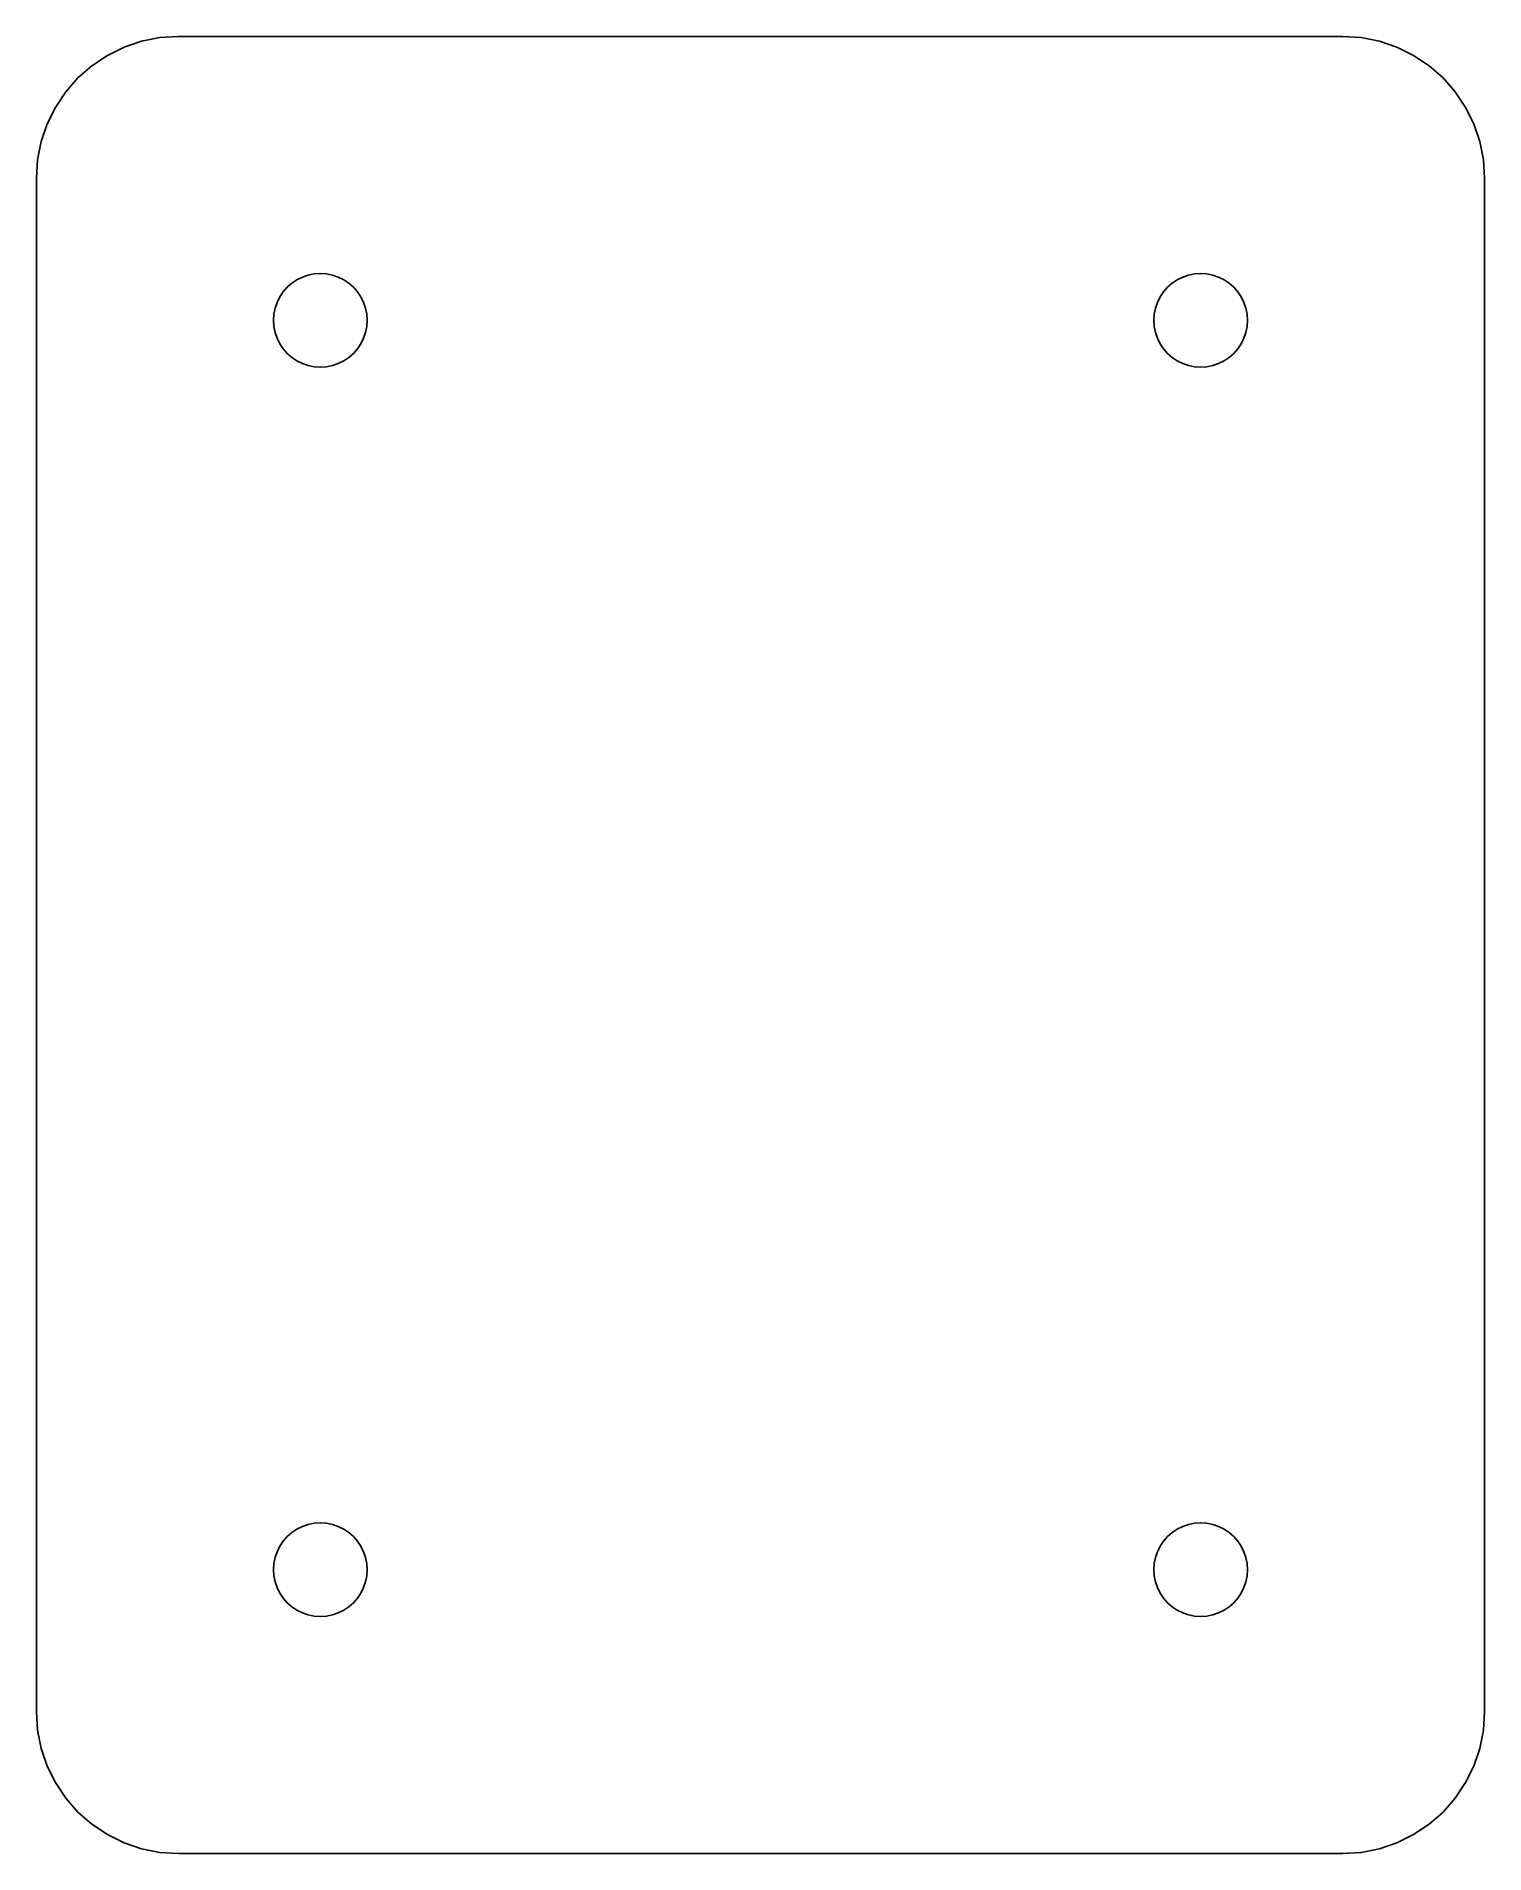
# Model space of a CAD drawing. Header units: metres. Extents: x -25.5 to 25.5, y -32 to 32.
import ezdxf

# ---------------------------------------------------------------- set-up
doc = ezdxf.new("R2010")
doc.units = ezdxf.units.M

msp = doc.modelspace()

# ---------------------------------------------------------------- linework, layer by layer
for p, q in [((-20.5, 32), (-21.1526, 31.9572)), ((20.5, 32), (-20.5, 32)), ((21.1526, 31.9572), (20.5, 32)), ((-22.4134, 31.6194), (-23, 31.3301)), ((-21.7941, 31.8296), (-22.4134, 31.6194)), ((-21.1526, 31.9572), (-21.7941, 31.8296)), ((21.7941, 31.8296), (21.1526, 31.9572)), ((22.4134, 31.6194), (21.7941, 31.8296)), ((23, 31.3301), (22.4134, 31.6194)), ((-23.5438, 30.9668), (-24.0355, 30.5355)), ((-23, 31.3301), (-23.5438, 30.9668)), ((23.5438, 30.9668), (23, 31.3301)), ((24.0355, 30.5355), (23.5438, 30.9668)), ((-24.0355, 30.5355), (-24.4668, 30.0438)), ((24.4668, 30.0438), (24.0355, 30.5355)), ((-24.8301, 29.5), (-25.1194, 28.9134)), ((-24.4668, 30.0438), (-24.8301, 29.5)), ((24.8301, 29.5), (24.4668, 30.0438)), ((25.1194, 28.9134), (24.8301, 29.5)), ((-25.1194, 28.9134), (-25.3296, 28.2941)), ((25.3296, 28.2941), (25.1194, 28.9134)), ((-25.3296, 28.2941), (-25.4572, 27.6526)), ((25.4572, 27.6526), (25.3296, 28.2941)), ((-25.4572, 27.6526), (-25.5, 27)), ((25.5, 27), (25.4572, 27.6526)), ((-25.5, 27), (-25.5, -27)), ((25.5, -27), (25.5, 27)), ((-16.809, 23.0045), (-16.6667, 23.1667)), ((-16.6667, 23.1667), (-16.5045, 23.309)), ((-16.5045, 23.309), (-16.325, 23.4289)), ((-16.325, 23.4289), (-16.1314, 23.5244)), ((-16.1314, 23.5244), (-15.927, 23.5938)), ((-15.927, 23.5938), (-15.7154, 23.6359)), ((-15.7154, 23.6359), (-15.5, 23.65)), ((-15.5, 23.65), (-15.2846, 23.6359)), ((-15.2846, 23.6359), (-15.0729, 23.5938)), ((-15.0729, 23.5938), (-14.8686, 23.5244)), ((-14.8686, 23.5244), (-14.675, 23.4289)), ((-14.675, 23.4289), (-14.4955, 23.309)), ((-14.4955, 23.309), (-14.3333, 23.1667)), ((-14.3333, 23.1667), (-14.191, 23.0045)), ((14.191, 23.0045), (14.3333, 23.1667)), ((14.3333, 23.1667), (14.4955, 23.309)), ((14.4955, 23.309), (14.675, 23.4289)), ((14.675, 23.4289), (14.8686, 23.5244)), ((14.8686, 23.5244), (15.0729, 23.5938)), ((15.0729, 23.5938), (15.2846, 23.6359)), ((15.2846, 23.6359), (15.5, 23.65)), ((15.5, 23.65), (15.7154, 23.6359)), ((15.7154, 23.6359), (15.927, 23.5938)), ((15.927, 23.5938), (16.1314, 23.5244)), ((16.1314, 23.5244), (16.325, 23.4289)), ((16.325, 23.4289), (16.5045, 23.309)), ((16.5045, 23.309), (16.6667, 23.1667)), ((16.6667, 23.1667), (16.809, 23.0045)), ((-17.1359, 22.2154), (-17.0938, 22.427)), ((-17.0938, 22.427), (-17.0244, 22.6314)), ((-17.0244, 22.6314), (-16.9289, 22.825)), ((-16.9289, 22.825), (-16.809, 23.0045)), ((-14.191, 23.0045), (-14.071, 22.825)), ((-14.071, 22.825), (-13.9756, 22.6314)), ((-13.9756, 22.6314), (-13.9062, 22.427)), ((-13.9062, 22.427), (-13.8641, 22.2154)), ((13.8641, 22.2154), (13.9062, 22.427)), ((13.9062, 22.427), (13.9756, 22.6314)), ((13.9756, 22.6314), (14.071, 22.825)), ((14.071, 22.825), (14.191, 23.0045)), ((16.809, 23.0045), (16.9289, 22.825)), ((16.9289, 22.825), (17.0244, 22.6314)), ((17.0244, 22.6314), (17.0938, 22.427)), ((17.0938, 22.427), (17.1359, 22.2154)), ((-17.15, 22), (-17.1359, 22.2154)), ((-17.1359, 21.7846), (-17.15, 22)), ((-17.0938, 21.5729), (-17.1359, 21.7846)), ((-13.8641, 21.7846), (-13.9062, 21.5729)), ((-13.8641, 22.2154), (-13.85, 22)), ((-13.85, 22), (-13.8641, 21.7846)), ((13.85, 22), (13.8641, 22.2154)), ((13.8641, 21.7846), (13.85, 22)), ((13.9062, 21.5729), (13.8641, 21.7846)), ((17.1359, 21.7846), (17.0938, 21.5729)), ((17.1359, 22.2154), (17.15, 22)), ((17.15, 22), (17.1359, 21.7846)), ((-17.0244, 21.3686), (-17.0938, 21.5729)), ((-16.9289, 21.175), (-17.0244, 21.3686)), ((-16.809, 20.9955), (-16.9289, 21.175)), ((-14.071, 21.175), (-14.191, 20.9955)), ((-13.9756, 21.3686), (-14.071, 21.175)), ((-13.9062, 21.5729), (-13.9756, 21.3686)), ((13.9756, 21.3686), (13.9062, 21.5729)), ((14.071, 21.175), (13.9756, 21.3686)), ((14.191, 20.9955), (14.071, 21.175)), ((16.9289, 21.175), (16.809, 20.9955)), ((17.0244, 21.3686), (16.9289, 21.175)), ((17.0938, 21.5729), (17.0244, 21.3686)), ((-16.6667, 20.8333), (-16.809, 20.9955)), ((-16.5045, 20.691), (-16.6667, 20.8333)), ((-16.325, 20.571), (-16.5045, 20.691)), ((-16.1314, 20.4756), (-16.325, 20.571)), ((-14.675, 20.571), (-14.8686, 20.4756)), ((-14.4955, 20.691), (-14.675, 20.571)), ((-14.3333, 20.8333), (-14.4955, 20.691)), ((-14.191, 20.9955), (-14.3333, 20.8333)), ((14.3333, 20.8333), (14.191, 20.9955)), ((14.4955, 20.691), (14.3333, 20.8333)), ((14.675, 20.571), (14.4955, 20.691)), ((14.8686, 20.4756), (14.675, 20.571)), ((16.325, 20.571), (16.1314, 20.4756)), ((16.5045, 20.691), (16.325, 20.571)), ((16.6667, 20.8333), (16.5045, 20.691)), ((16.809, 20.9955), (16.6667, 20.8333)), ((-15.927, 20.4062), (-16.1314, 20.4756)), ((-15.7154, 20.3641), (-15.927, 20.4062)), ((-15.5, 20.35), (-15.7154, 20.3641)), ((-15.2846, 20.3641), (-15.5, 20.35)), ((-15.0729, 20.4062), (-15.2846, 20.3641)), ((-14.8686, 20.4756), (-15.0729, 20.4062)), ((15.0729, 20.4062), (14.8686, 20.4756)), ((15.2846, 20.3641), (15.0729, 20.4062)), ((15.5, 20.35), (15.2846, 20.3641)), ((15.7154, 20.3641), (15.5, 20.35)), ((15.927, 20.4062), (15.7154, 20.3641)), ((16.1314, 20.4756), (15.927, 20.4062)), ((-16.325, -20.571), (-16.1314, -20.4756)), ((-16.1314, -20.4756), (-15.927, -20.4062)), ((-15.927, -20.4062), (-15.7154, -20.3641)), ((-15.7154, -20.3641), (-15.5, -20.35)), ((-15.5, -20.35), (-15.2846, -20.3641)), ((-15.2846, -20.3641), (-15.0729, -20.4062)), ((-15.0729, -20.4062), (-14.8686, -20.4756)), ((-14.8686, -20.4756), (-14.675, -20.571)), ((14.675, -20.571), (14.8686, -20.4756)), ((14.8686, -20.4756), (15.0729, -20.4062)), ((15.0729, -20.4062), (15.2846, -20.3641)), ((15.2846, -20.3641), (15.5, -20.35)), ((15.5, -20.35), (15.7154, -20.3641)), ((15.7154, -20.3641), (15.927, -20.4062)), ((15.927, -20.4062), (16.1314, -20.4756)), ((16.1314, -20.4756), (16.325, -20.571)), ((-16.9289, -21.175), (-16.809, -20.9955)), ((-16.809, -20.9955), (-16.6667, -20.8333)), ((-16.6667, -20.8333), (-16.5045, -20.691)), ((-16.5045, -20.691), (-16.325, -20.571)), ((-14.675, -20.571), (-14.4955, -20.691)), ((-14.4955, -20.691), (-14.3333, -20.8333)), ((-14.3333, -20.8333), (-14.191, -20.9955)), ((-14.191, -20.9955), (-14.071, -21.175)), ((14.071, -21.175), (14.191, -20.9955)), ((14.191, -20.9955), (14.3333, -20.8333)), ((14.3333, -20.8333), (14.4955, -20.691)), ((14.4955, -20.691), (14.675, -20.571)), ((16.325, -20.571), (16.5045, -20.691)), ((16.5045, -20.691), (16.6667, -20.8333)), ((16.6667, -20.8333), (16.809, -20.9955)), ((16.809, -20.9955), (16.9289, -21.175)), ((-17.1359, -21.7846), (-17.0938, -21.5729)), ((-17.0938, -21.5729), (-17.0244, -21.3686)), ((-17.0244, -21.3686), (-16.9289, -21.175)), ((-14.071, -21.175), (-13.9756, -21.3686)), ((-13.9756, -21.3686), (-13.9062, -21.5729)), ((-13.9062, -21.5729), (-13.8641, -21.7846)), ((13.8641, -21.7846), (13.9062, -21.5729)), ((13.9062, -21.5729), (13.9756, -21.3686)), ((13.9756, -21.3686), (14.071, -21.175)), ((16.9289, -21.175), (17.0244, -21.3686)), ((17.0244, -21.3686), (17.0938, -21.5729)), ((17.0938, -21.5729), (17.1359, -21.7846)), ((-17.15, -22), (-17.1359, -21.7846)), ((-17.1359, -22.2154), (-17.15, -22)), ((-17.0938, -22.427), (-17.1359, -22.2154)), ((-13.8641, -22.2154), (-13.9062, -22.427)), ((-13.8641, -21.7846), (-13.85, -22)), ((-13.85, -22), (-13.8641, -22.2154)), ((13.85, -22), (13.8641, -21.7846)), ((13.8641, -22.2154), (13.85, -22)), ((13.9062, -22.427), (13.8641, -22.2154)), ((17.1359, -22.2154), (17.0938, -22.427)), ((17.1359, -21.7846), (17.15, -22)), ((17.15, -22), (17.1359, -22.2154)), ((-17.0244, -22.6314), (-17.0938, -22.427)), ((-16.9289, -22.825), (-17.0244, -22.6314)), ((-16.809, -23.0045), (-16.9289, -22.825)), ((-16.6667, -23.1667), (-16.809, -23.0045)), ((-14.191, -23.0045), (-14.3333, -23.1667)), ((-14.071, -22.825), (-14.191, -23.0045)), ((-13.9756, -22.6314), (-14.071, -22.825)), ((-13.9062, -22.427), (-13.9756, -22.6314)), ((13.9756, -22.6314), (13.9062, -22.427)), ((14.071, -22.825), (13.9756, -22.6314)), ((14.191, -23.0045), (14.071, -22.825)), ((14.3333, -23.1667), (14.191, -23.0045)), ((16.809, -23.0045), (16.6667, -23.1667)), ((16.9289, -22.825), (16.809, -23.0045)), ((17.0244, -22.6314), (16.9289, -22.825)), ((17.0938, -22.427), (17.0244, -22.6314)), ((-16.5045, -23.309), (-16.6667, -23.1667)), ((-16.325, -23.4289), (-16.5045, -23.309)), ((-16.1314, -23.5244), (-16.325, -23.4289)), ((-15.927, -23.5938), (-16.1314, -23.5244)), ((-15.7154, -23.6359), (-15.927, -23.5938)), ((-15.5, -23.65), (-15.7154, -23.6359)), ((-15.2846, -23.6359), (-15.5, -23.65)), ((-15.0729, -23.5938), (-15.2846, -23.6359)), ((-14.8686, -23.5244), (-15.0729, -23.5938)), ((-14.675, -23.4289), (-14.8686, -23.5244)), ((-14.4955, -23.309), (-14.675, -23.4289)), ((-14.3333, -23.1667), (-14.4955, -23.309)), ((14.4955, -23.309), (14.3333, -23.1667)), ((14.675, -23.4289), (14.4955, -23.309)), ((14.8686, -23.5244), (14.675, -23.4289)), ((15.0729, -23.5938), (14.8686, -23.5244)), ((15.2846, -23.6359), (15.0729, -23.5938)), ((15.5, -23.65), (15.2846, -23.6359)), ((15.7154, -23.6359), (15.5, -23.65)), ((15.927, -23.5938), (15.7154, -23.6359)), ((16.1314, -23.5244), (15.927, -23.5938)), ((16.325, -23.4289), (16.1314, -23.5244)), ((16.5045, -23.309), (16.325, -23.4289)), ((16.6667, -23.1667), (16.5045, -23.309)), ((-25.5, -27), (-25.4572, -27.6526)), ((25.4572, -27.6526), (25.5, -27)), ((-25.4572, -27.6526), (-25.3296, -28.2941)), ((25.3296, -28.2941), (25.4572, -27.6526)), ((-25.3296, -28.2941), (-25.1194, -28.9134)), ((25.1194, -28.9134), (25.3296, -28.2941)), ((-25.1194, -28.9134), (-24.8301, -29.5)), ((24.8301, -29.5), (25.1194, -28.9134)), ((-24.8301, -29.5), (-24.4668, -30.0438)), ((-24.4668, -30.0438), (-24.0355, -30.5355)), ((24.0355, -30.5355), (24.4668, -30.0438)), ((24.4668, -30.0438), (24.8301, -29.5)), ((-24.0355, -30.5355), (-23.5438, -30.9668)), ((23.5438, -30.9668), (24.0355, -30.5355)), ((-23.5438, -30.9668), (-23, -31.3301)), ((-23, -31.3301), (-22.4134, -31.6194)), ((22.4134, -31.6194), (23, -31.3301)), ((23, -31.3301), (23.5438, -30.9668)), ((-22.4134, -31.6194), (-21.7941, -31.8296)), ((-21.7941, -31.8296), (-21.1526, -31.9572)), ((-21.1526, -31.9572), (-20.5, -32)), ((-20.5, -32), (20.5, -32)), ((20.5, -32), (21.1526, -31.9572)), ((21.1526, -31.9572), (21.7941, -31.8296)), ((21.7941, -31.8296), (22.4134, -31.6194))]:
    msp.add_line(p, q)

doc.saveas('drawing.dxf')
